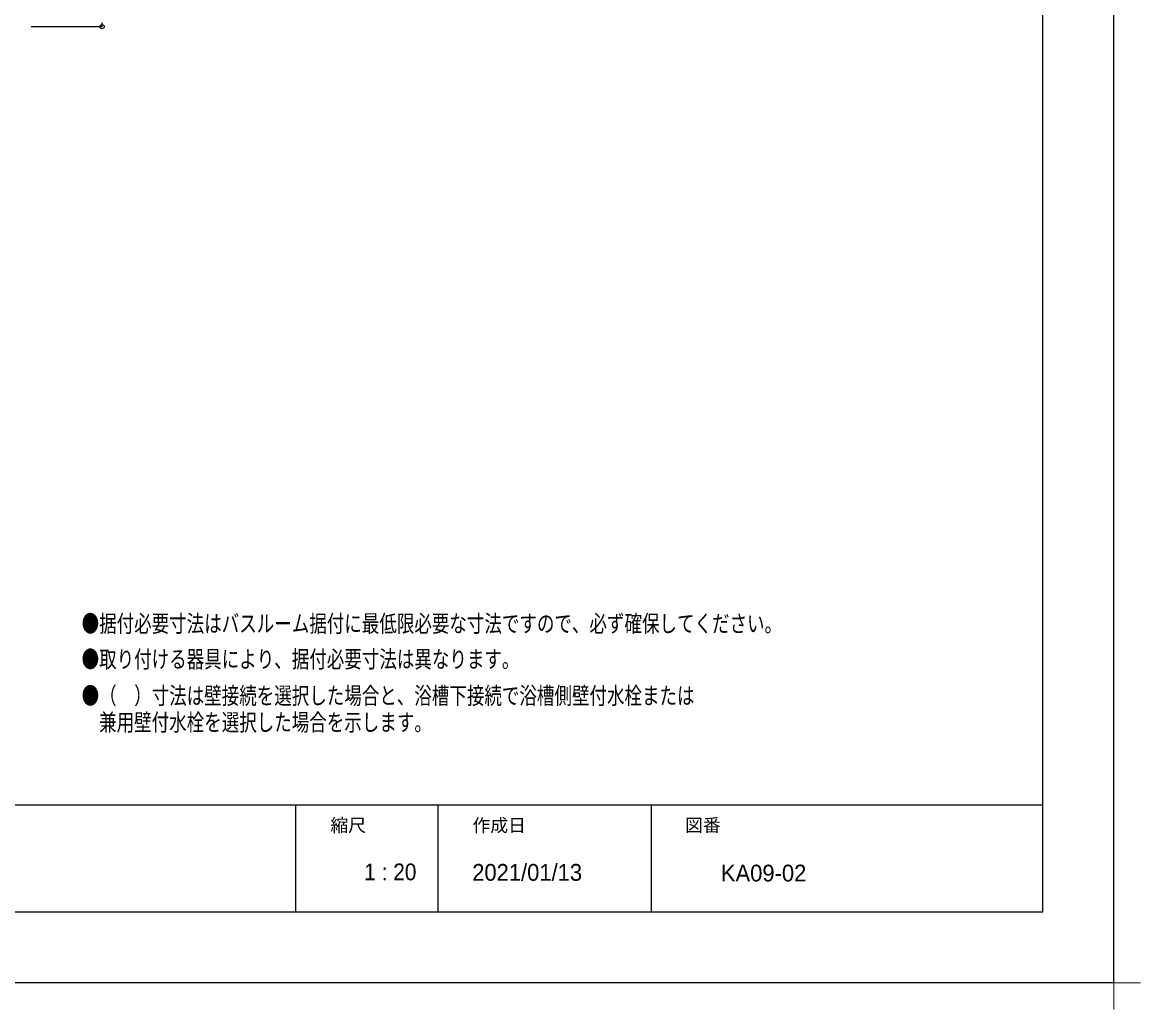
# Model space of a CAD drawing. Units: millimetres on the paper. Extents: x -305 to 305, y -152 to 152.
# Drawn here: x -34.4 to 122.7, y -152.2 to -13.6 of the extents above; entities that cross this region are included whole.
import ezdxf
from ezdxf.enums import TextEntityAlignment as Align

# ---------------------------------------------------------------- set-up
doc = ezdxf.new("R2010")
doc.units = ezdxf.units.MM
for name, color, linetype, lineweight in [('0-0_0', 7, 'Continuous', 25), ('0-2_DEFPOINTS', 7, 'Continuous', 25), ('0-3_1図面枠', 7, 'Continuous', 15), ('0-4_図面枠', 3, 'Continuous', 25)]:
    doc.layers.add(name, color=color, linetype=linetype, lineweight=lineweight)
doc.styles.add('ＭＳ ゴシック', font='')
doc.styles.add('ＭＳ Ｐゴシック', font='')
doc.styles.get('ＭＳ ゴシック').set_extended_font_data('MS Gothic')
doc.styles.get('ＭＳ Ｐゴシック').set_extended_font_data('MS PGothic')

# ---------------------------------------------------------------- blocks, each defined once
blk = doc.blocks.new('_ORIGIN')
at = {"layer": '0-0_0'}
blk.add_line((0, 0), (-1, 0), dxfattribs=at)
blk.add_circle((0, 0), 0.5, dxfattribs=at)
blk = doc.blocks.new('グループ-6')
at = {"layer": '0-3_1図面枠'}
for p, q in [((4200, -2895), (4200, -3045)), ((4275, -2970), (4125, -2970))]:
    blk.add_line(p, q, dxfattribs=at)

msp = doc.modelspace()

# ---------------------------------------------------------------- linework, layer by layer
at = {"layer": '0-0_0'}
for p, q in [((-33.145, -14.159), (-23.184, -14.159)), ((3.983, -123.498), (3.983, -138.498)), ((23.983, -123.498), (23.983, -138.498)), ((53.983, -123.498), (53.983, -138.498))]:
    msp.add_line(p, q, dxfattribs=at)
at = {"layer": '0-2_DEFPOINTS'}
for q in [(118.983, 148.502), (-301.017, -148.498)]:
    msp.add_line((118.983, -148.498), q, dxfattribs=at)
at = {"layer": '0-4_図面枠'}
msp.add_line((-291.017, -123.498), (108.983, -123.498), dxfattribs=at)
msp.add_lwpolyline([(-291.017, -138.498), (108.983, -138.498), (108.983, 138.502), (-291.017, 138.502)], close=True, dxfattribs=at)

# ---------------------------------------------------------------- block references
at = {"layer": '0-0_0', "xscale": 0.6, "yscale": 0.6, "rotation": 270}
msp.add_blockref('_ORIGIN', (-23.184, -14.159), dxfattribs=at)
at = {"layer": '0-3_1図面枠', "xscale": 0.05, "yscale": 0.05}
msp.add_blockref('グループ-6', (-91.017, 0.002), dxfattribs=at)

# ---------------------------------------------------------------- texts
at = {"layer": '0-0_0', "color": 4, "style": 'ＭＳ ゴシック', "width": 0.75}
for s, p in [('●据付必要寸法はバスルーム据付に最低限必要な寸法ですので、必ず確保してください。', (-26.056, -99.937)), ('●取り付ける器具により、据付必要寸法は異なります。', (-26.056, -104.937)), ('●（\u3000）寸法は壁接続を選択した場合と、浴槽下接続で浴槽側壁付水栓または', (-26.056, -110.064)), ('\u3000兼用壁付水栓を選択した場合を示します。', (-26.056, -113.81))]:
    msp.add_text(s, height=2.405, dxfattribs=at).set_placement(p, align=Align.BOTTOM_LEFT)
at = {"layer": '0-3_1図面枠', "style": 'ＭＳ Ｐゴシック'}
for s, height, p in [('縮尺', 1.833, (8.896, -127.809)), ('作成日', 1.833, (28.857, -127.827)), ('図番', 1.833, (58.732, -127.799)), ('2021/01/13', 2.358, (28.822, -134.853)), ('KA09-02', 2.358, (63.761, -134.95))]:
    msp.add_text(s, height=height, dxfattribs=at).set_placement(p, align=Align.BOTTOM_LEFT)
at = {"layer": '0-3_1図面枠', "style": 'ＭＳ Ｐゴシック', "width": 0.95}
msp.add_text('1 : 20', height=2.358, dxfattribs=at).set_placement((13.65, -134.788), align=Align.BOTTOM_LEFT)

doc.saveas('drawing.dxf')
